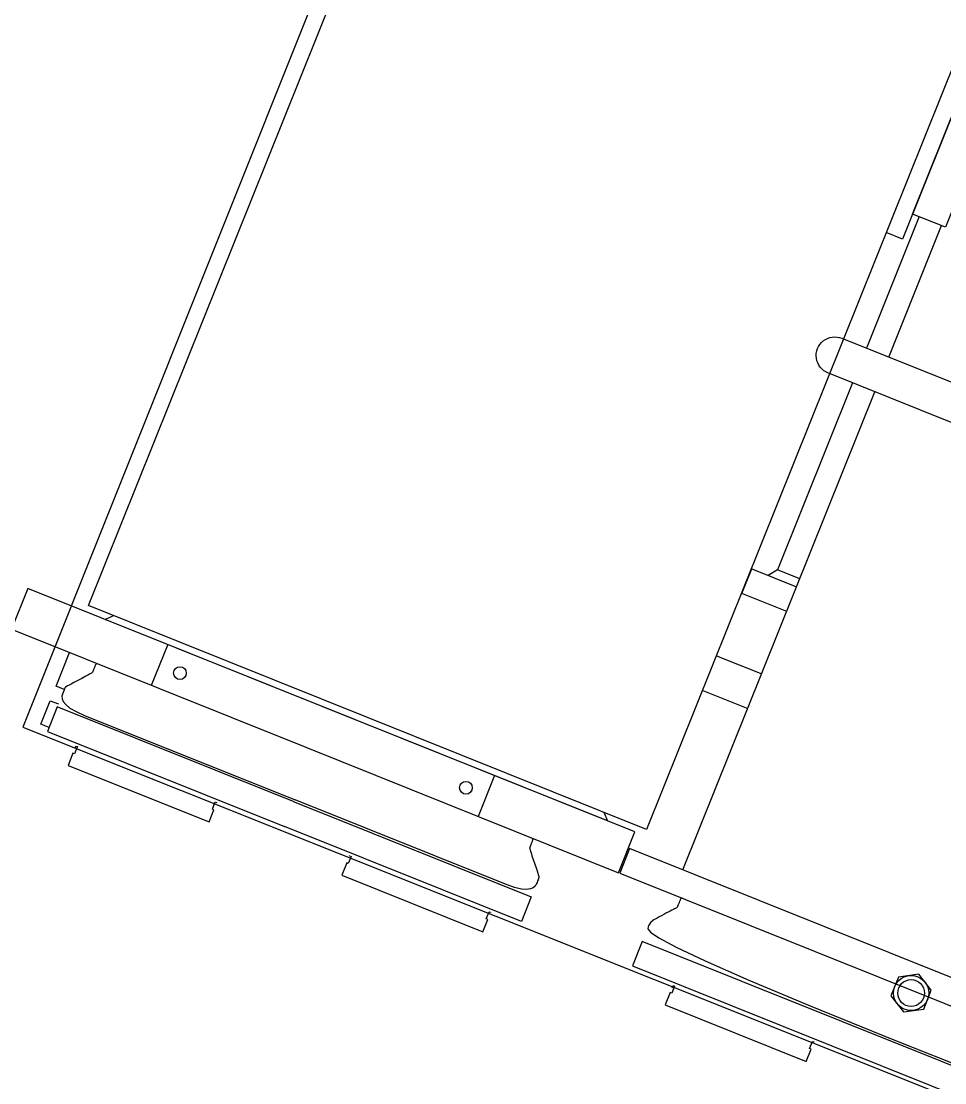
# Model space of a CAD drawing. Extents: x 23618587 to 48466785, y 42305484 to 86624613.
# Drawn here: x 24359860 to 24361149, y 43354754 to 43356237 of the extents above; entities that cross this region are included whole.
import ezdxf

# ---------------------------------------------------------------- set-up
doc = ezdxf.new("R2010")
doc.units = 0
doc.header["$MEASUREMENT"] = 0
doc.layers.add('AC-W', color=7, linetype='CONTINUOUS')
doc.layers.add('楼控', color=1, linetype='CONTINUOUS')

msp = doc.modelspace()

# ---------------------------------------------------------------- linework, layer by layer
at = {"layer": 'AC-W', "color": 7, "ltscale": 300}
for centre, radius, start, end in [((24148685.34615, 42835267.72991), 567722.67138, 66.5260012819, 69.3279804304), ((24162246.90911, 42870268.06754), 513099.72014, 62.6224147924, 75.1443656534)]:
    msp.add_arc(centre, radius, start, end, dxfattribs=at)
at = {"layer": 'AC-W', "color": 7}
for centre, radius, start, end in [((24148759.7883, 42835660.74182), 530172.67138, 79.4743453433, 79.4743453433), ((24148766.30591, 42835659.45113), 530172.67138, 78.1227654299, 78.1227654299), ((24148779.34207, 42835656.52904), 530172.67138, 76.2090487924, 76.2090487924), ((24148685.34615, 42835267.72991), 565472.67138, 66.8927523705, 67.9826562671), ((24148685.34615, 42835267.72991), 565272.67138, 67.1564759426, 67.9826461811), ((24148685.34615, 42835267.72991), 565272.67138, 67.1564759426, 67.9826461798)]:
    msp.add_arc(centre, radius, start, end, dxfattribs=at)
at = {"layer": '楼控', "color": 7}
for p, q in [((24361078.21014, 43358294.19881), (24359861.88422, 43355251.29226)), ((24359861.88422, 43355251.29226), (24361466.44404, 43354609.90953))]:
    msp.add_line(p, q, dxfattribs=at)
at = {"layer": '楼控'}
for p, q in [((24360947.02084, 43355458.45285), (24360915.64616, 43355471.03673)), ((24360064.33332, 43355366.62684), (24360041.44439, 43355309.55915)), ((24360830.77393, 43355350.99323), (24360893.78417, 43355325.72084)), ((24360811.32611, 43355302.50508), (24360874.33636, 43355277.23269)), ((24359948.38705, 43355267.41704), (24360242.16816, 43355149.58619)), ((24360520.69233, 43355183.58862), (24360497.8034, 43355126.52093)), ((24360535.94927, 43355031.75533), (24360242.16816, 43355149.58619))]:
    msp.add_line(p, q, dxfattribs=at)
for points in [[(24359953.67553, 43355420.94313), (24360614.97986, 43357068.65124), (24361394.32663, 43356756.06786), (24360733.0223, 43355108.35975), (24359953.67553, 43355420.94313)], [(24361182.0523, 43356227.23821), (24361204.87025, 43356218.0863), (24361090.47137, 43355932.86192), (24361067.65341, 43355942.01383)], [(24361150.11884, 43355949.49238), (24361104.48294, 43355967.7962), (24361190.84952, 43356183.1292), (24361236.48542, 43356164.82538), (24361150.11884, 43355949.49238)], [(24361113.47788, 43355964.27956), (24361039.81928, 43355780.63068)], [(24361071.19397, 43355768.04681), (24361144.85256, 43355951.69569)], [(24361020.37147, 43355732.14254), (24360915.64616, 43355471.03673), (24360902.51347, 43355463.05972)], [(24360783.44867, 43355051.71267), (24361051.74615, 43355719.55866)], [(24360928.76278, 43355412.93104), (24360866.0867, 43355438.0694), (24360879.81457, 43355472.29633), (24360942.49064, 43355447.15797)], [(24360279.95735, 43355280.2075), (24359869.23424, 43355444.9419), (24359846.35446, 43355387.89702), (24360257.07757, 43355223.16263), (24360693.97314, 43355047.93088), (24360716.64511, 43355105.0591), (24360279.95735, 43355280.2075)], [(24360673.38606, 43355132.27887), (24360678.51083, 43355120.29018), (24359976.85885, 43355401.71144), (24359988.61937, 43355406.92772)], [(24359919.87407, 43355303.6465), (24359908.46509, 43355308.22245), (24359927.35463, 43355355.3187)], [(24359967.28605, 43355339.30286), (24359966.31834, 43355339.61502), (24359965.53436, 43355339.70809), (24359964.90409, 43355339.60391), (24359964.39747, 43355339.32434), (24359963.98448, 43355338.89123), (24359963.63507, 43355338.32642), (24359963.31922, 43355337.65178), (24359963.00687, 43355336.88915), (24359962.67439, 43355336.0602), (24359962.32373, 43355335.18591), (24359961.96322, 43355334.28706), (24359961.60119, 43355333.38445), (24359961.246, 43355332.49886), (24359960.90597, 43355331.65109), (24359960.58945, 43355330.86192), (24359960.30477, 43355330.15215), (24359960.05734, 43355329.53718), (24359959.84082, 43355329.0109), (24359959.64596, 43355328.56182), (24359959.46348, 43355328.17844), (24359959.28412, 43355327.84927), (24359959.09861, 43355327.56282), (24359958.89768, 43355327.30759), (24359958.67208, 43355327.07209), (24359958.37973, 43355326.82819), (24359957.84737, 43355326.48122), (24359956.86895, 43355325.91986), (24359955.2384, 43355325.03281), (24359952.74967, 43355323.70875), (24359949.19669, 43355321.83638), (24359944.37341, 43355319.30439), (24359938.07376, 43355316.00146)], [(24359938.07376, 43355316.00146), (24359933.15944, 43355313.42759), (24359929.3768, 43355311.44247), (24359926.56906, 43355309.9609), (24359924.57942, 43355308.89766), (24359923.2511, 43355308.16756), (24359922.42731, 43355307.68538), (24359921.95125, 43355307.36592), (24359921.66615, 43355307.12396), (24359921.43643, 43355306.87821), (24359921.21144, 43355306.56297), (24359920.96173, 43355306.11645), (24359920.65787, 43355305.47688), (24359920.27042, 43355304.58245), (24359919.76994, 43355303.3714), (24359919.12699, 43355301.78192), (24359918.31214, 43355299.75223), (24359917.38641, 43355297.23454), (24359916.77264, 43355294.23703), (24359916.98417, 43355290.78186), (24359918.53429, 43355286.89119), (24359921.93633, 43355282.58721), (24359927.70359, 43355277.89208), (24359936.34939, 43355272.82797), (24359948.38705, 43355267.41704)], [(24359898.724, 43355250.91421), (24359887.31502, 43355255.49017), (24359900.41141, 43355288.14265), (24359911.82038, 43355283.5667)], [(24360241.02417, 43355146.73394), (24359910.16389, 43355279.43665), (24359896.43602, 43355245.20972), (24360227.29631, 43355112.50702)], [(24359935.04335, 43355221.73193), (24359936.11157, 43355224.82888), (24359938.21083, 43355223.98691), (24359934.20229, 43355213.99264), (24359932.10304, 43355214.83462), (24359925.2391, 43355197.72116), (24360122.04393, 43355118.78593), (24360128.90786, 43355135.89939), (24360126.80861, 43355136.74136), (24360130.81715, 43355146.73563), (24360132.9164, 43355145.89365), (24360133.05353, 43355145.80193)], [(24360241.02417, 43355146.73394), (24360571.88445, 43355014.03124), (24360558.15659, 43354979.80431), (24360227.29631, 43355112.50702)], [(24360571.96174, 43355096.77722), (24360572.87695, 43355096.33417), (24360573.50796, 43355095.85971), (24360573.89157, 43355095.34888), (24360574.06459, 43355094.79672), (24360574.06383, 43355094.19827), (24360573.92612, 43355093.54856), (24360573.68825, 43355092.84263), (24360573.38705, 43355092.07553), (24360573.05457, 43355091.24659), (24360572.70391, 43355090.3723), (24360572.34339, 43355089.47345), (24360571.98137, 43355088.57084), (24360571.62617, 43355087.68525), (24360571.28615, 43355086.83747), (24360570.96962, 43355086.04831), (24360570.68494, 43355085.33853), (24360570.43885, 43355084.72303), (24360570.2317, 43355084.19299), (24360570.06224, 43355083.73372), (24360569.92922, 43355083.33051), (24360569.83142, 43355082.96863), (24360569.76757, 43355082.63338), (24360569.73645, 43355082.31005), (24360569.73679, 43355081.98392), (24360569.77958, 43355081.6056), (24360569.92463, 43355080.98693), (24360570.24398, 43355079.90506), (24360570.80966, 43355078.13713), (24360571.69371, 43355075.46031), (24360572.96815, 43355071.65174), (24360574.70503, 43355066.48857), (24360576.97637, 43355059.74796)], [(24361511.29504, 43354720.02583), (24361525.03206, 43354754.27557), (24360709.29033, 43355081.45638), (24360695.55331, 43355047.20664), (24361511.29504, 43354720.02583)], [(24360783.44867, 43355051.71267), (24360709.29033, 43355081.45638)], [(24360318.44937, 43355071.44266), (24360318.31225, 43355071.53438), (24360320.4115, 43355070.6924), (24360316.40296, 43355060.69814), (24360314.30371, 43355061.54011), (24360307.43978, 43355044.42665), (24360504.2446, 43354965.49142), (24360511.10853, 43354982.60488), (24360509.00928, 43354983.44686), (24360513.01782, 43354993.44112), (24360515.11707, 43354992.59914), (24360515.2542, 43354992.50742)], [(24360576.97637, 43355059.74796), (24360578.75012, 43355054.49161), (24360580.11266, 43355050.44284), (24360581.11846, 43355047.43172), (24360581.82197, 43355045.28831), (24360582.27763, 43355043.84268), (24360582.53992, 43355042.92489), (24360582.66328, 43355042.36501), (24360582.70218, 43355041.9931), (24360582.69841, 43355041.65672), (24360582.64321, 43355041.27338), (24360582.51517, 43355040.77807), (24360582.29287, 43355040.10578), (24360581.95488, 43355039.19152), (24360581.47981, 43355037.97027), (24360580.84622, 43355036.37704), (24360580.03271, 43355034.34682), (24360578.96213, 43355031.88722), (24360577.33449, 43355029.29636), (24360574.79404, 43355026.94496), (24360570.98506, 43355025.20374), (24360565.55183, 43355024.44345), (24360558.1386, 43355025.03479), (24360548.38966, 43355027.34851), (24360535.94927, 43355031.75533)], [(24360783.97287, 43355011.74298), (24360783.00516, 43355012.05515), (24360782.22118, 43355012.14822), (24360781.59091, 43355012.04404), (24360781.08429, 43355011.76447), (24360780.6713, 43355011.33135), (24360780.32189, 43355010.76655), (24360780.00604, 43355010.09191), (24360779.69369, 43355009.32927), (24360779.36121, 43355008.50033), (24360779.01055, 43355007.62604), (24360778.65004, 43355006.72719), (24360778.28801, 43355005.82458), (24360777.93282, 43355004.93899), (24360777.59279, 43355004.09122), (24360777.27627, 43355003.30205), (24360776.99159, 43355002.59227), (24360776.74448, 43355001.97747), (24360776.53026, 43355001.45239), (24360776.34161, 43355001.00655), (24360776.17123, 43355000.62949), (24360776.01183, 43355000.31073), (24360775.85608, 43355000.0398), (24360775.6967, 43354999.80624), (24360775.52638, 43354999.59957), (24360775.32909, 43354999.40532), (24360775.05393, 43354999.193), (24360774.64128, 43354998.9281), (24360774.03152, 43354998.57615), (24360773.16503, 43354998.10263), (24360771.98218, 43354997.47306), (24360770.42336, 43354996.65293), (24360768.42893, 43354995.60775), (24360765.96958, 43354994.31891), (24360763.13715, 43354992.83125), (24360760.05379, 43354991.20554), (24360756.84164, 43354989.5025), (24360753.62283, 43354987.78289), (24360750.51952, 43354986.10744), (24360747.65384, 43354984.53689), (24360745.14795, 43354983.13199), (24360743.09004, 43354981.92853), (24360741.43259, 43354980.8625), (24360740.09413, 43354979.84495), (24360738.99319, 43354978.78691), (24360738.04832, 43354977.59944), (24360737.17805, 43354976.19358), (24360736.30091, 43354974.48037), (24360735.33544, 43354972.37085), (24360734.90586, 43354969.5507), (24360738.45914, 43354964.8041), (24360750.14797, 43354956.68986), (24360774.12499, 43354943.76679), (24360814.54289, 43354924.59369), (24360875.55432, 43354897.72939), (24360961.31195, 43354861.73268), (24361075.96844, 43354815.16238)], [(24361409.07033, 43354638.51657), (24361422.7982, 43354672.7435), (24360726.85071, 43354951.87678), (24360713.12284, 43354917.64985), (24361409.07033, 43354638.51657)], [(24361074.22697, 43354875.77787), (24361091.76426, 43354853.46), (24361119.86287, 43354857.47405), (24361130.43332, 43354883.82878), (24361112.90518, 43354906.16947), (24361084.79742, 43354902.1326), (24361074.22697, 43354875.77787)], [(24360768.84364, 43354887.30812), (24360769.91186, 43354890.40508), (24360772.01111, 43354889.5631), (24360768.00257, 43354879.56884), (24360765.90332, 43354880.41081), (24360759.03939, 43354863.29735), (24360955.84421, 43354784.36212), (24360962.70814, 43354801.47558), (24360960.60889, 43354802.31756), (24360964.61743, 43354812.31182), (24360966.71668, 43354811.46984), (24360966.85381, 43354811.37813)], [(24361075.96844, 43354815.16238), (24361191.0281, 43354769.59725), (24361277.89183, 43354736.35832)]]:
    msp.add_lwpolyline(points, dxfattribs=at)
msp.add_lwpolyline([(24361288.18576, 43355624.72656), (24360986.14455, 43355745.87041, -1), (24361005.59236, 43355794.35855), (24361307.63357, 43355673.21471)], format="xyb", dxfattribs=at)
for centre, radius in [((24360081.41587, 43355326.66451), 8.95354), ((24360480.73, 43355166.50607), 8.95354), ((24361102.33472, 43354879.81474), 24.58832), ((24361102.33472, 43354879.81474), 18.69442)]:
    msp.add_circle(centre, radius, dxfattribs=at)

doc.saveas('drawing.dxf')
